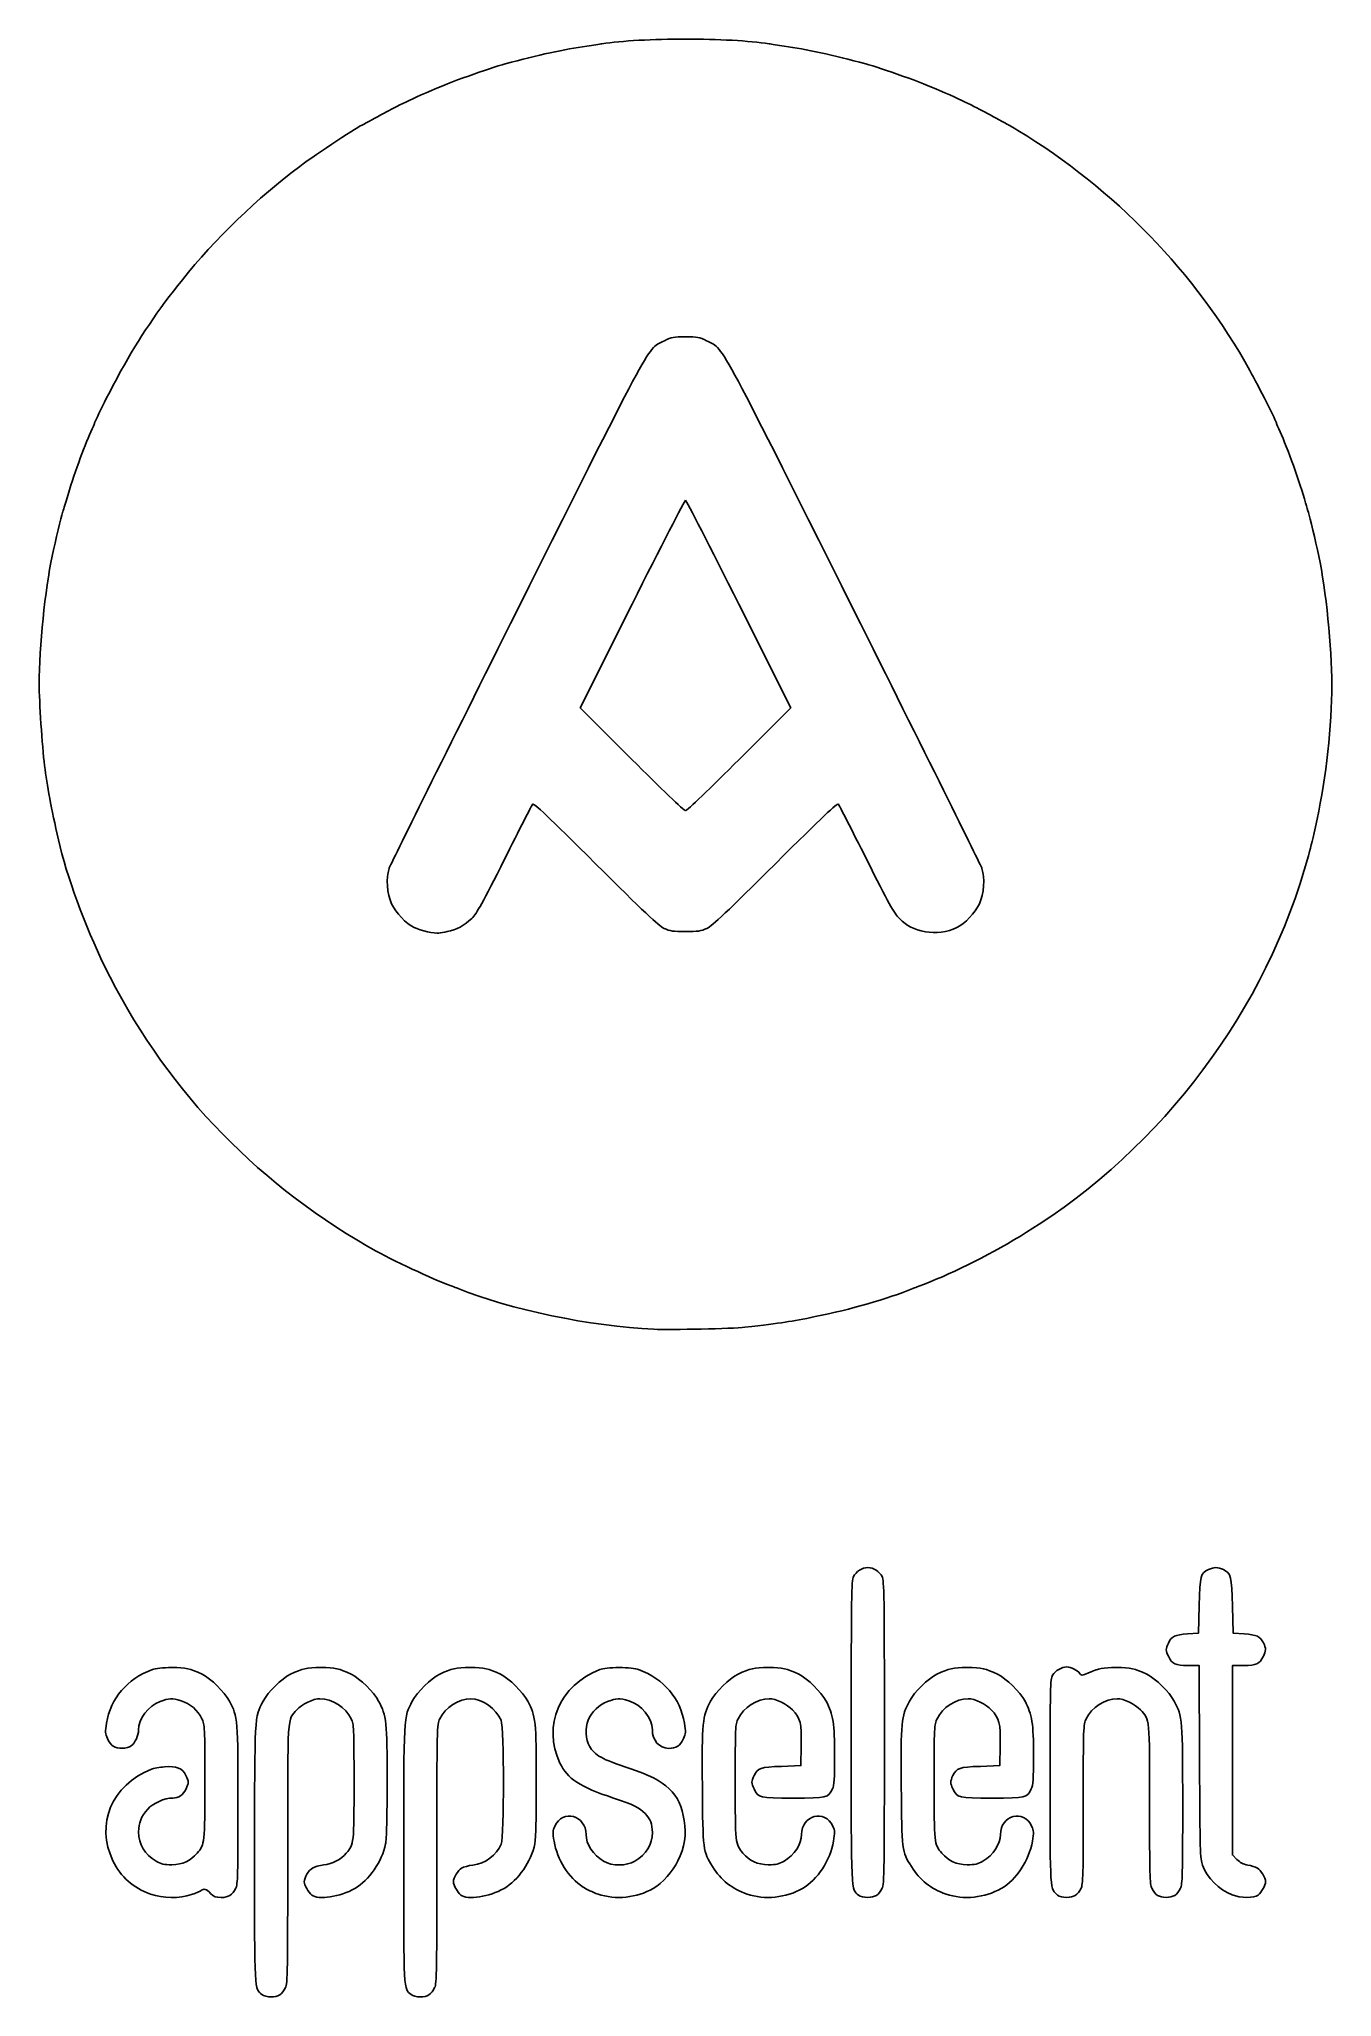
# Model space of a CAD drawing. Extents: x 83 to 163, y 37 to 158.
import ezdxf

# ---------------------------------------------------------------- set-up
doc = ezdxf.new("R2010")
doc.units = 0
doc.layers.get('0').update_dxf_attribs({"linetype": 'CONTINUOUS'})

msp = doc.modelspace()

# ---------------------------------------------------------------- linework, layer by layer
at = {"color": 7}
for points in [[(122.94526, 157.508112), (122.94526, 157.508112)], [(122.94526, 139.257374), (122.94526, 139.257374)], [(122.94526, 129.23187), (122.94526, 129.23187)], [(119.678207, 122.867539), (116.496042, 116.503207), (119.65671, 113.341438)], [(126.233812, 113.341438), (129.394481, 116.503207), (126.211762, 122.867539)], [(134.122253, 63.778915), (134.122253, 63.778915)], [(155.462551, 63.771749), (155.462551, 63.771749)], [(154.444457, 61.450031), (154.402014, 59.756698), (153.72457, 59.710396)], [(157.196674, 59.710396), (156.519231, 59.756698), (156.476787, 61.408138)], [(91.446062, 57.640031), (91.446062, 57.640031)], [(100.591276, 57.640031), (100.591276, 57.640031)], [(109.735936, 57.640031), (109.735936, 57.640031)], [(118.880599, 57.640031), (118.880599, 57.640031)], [(128.025813, 57.640031), (128.025813, 57.640031)], [(140.218693, 57.640031), (140.218693, 57.640031)], [(146.327814, 57.681924), (146.327814, 57.681924)], [(153.743313, 57.769015), (154.439496, 57.766811), (154.462647, 51.860537)], [(156.754048, 45.872135), (156.476787, 46.149395), (156.476787, 51.958105), (156.476787, 57.766811), (157.175177, 57.769015)], [(130.039401, 52.861546), (130.01625, 51.627924), (128.830586, 51.585481)], [(142.232834, 52.861546), (142.209131, 51.627924), (141.023467, 51.585481)], [(90.146849, 43.75216), (90.1474, 43.75216)], [(126.726597, 43.75216), (126.727148, 43.75216)], [(138.919481, 43.75216), (138.920031, 43.75216)], [(156.450329, 43.708063), (156.450882, 43.708063)]]:
    msp.add_lwpolyline(points, dxfattribs=at)
for points in [[(122.94526, 157.508112), (120.979695, 157.508112), (119.013921, 157.413703), (117.822266, 157.224236)], [(128.067703, 157.224236), (126.876048, 157.413703), (124.910825, 157.508112), (122.94526, 157.508112)], [(116.890713, 157.08533), (115.555265, 156.891593), (113.907152, 156.531488), (111.895049, 155.993372)], [(117.822266, 157.224236), (117.682538, 157.202025), (117.263274, 157.139378), (116.890713, 157.08533)], [(128.999257, 157.08533), (128.626695, 157.139378), (128.207403, 157.202025), (128.067703, 157.224236)], [(133.994923, 155.993372), (131.98282, 156.531488), (130.334704, 156.891593), (128.999257, 157.08533)], [(111.895049, 155.993372), (110.949407, 155.740473), (108.339306, 154.800819), (107.365159, 154.362878)], [(138.52536, 154.362878), (137.551214, 154.800819), (134.940565, 155.740473), (133.994923, 155.993372)], [(107.365159, 154.362878), (105.554196, 153.548726), (105.112891, 153.333304), (104.068894, 152.753329)], [(141.821075, 152.753329), (140.777079, 153.333304), (140.336324, 153.548726), (138.52536, 154.362878)], [(104.068894, 152.753329), (103.583387, 152.483618), (103.178099, 152.263299), (103.167657, 152.263299)], [(142.722865, 152.263299), (142.71248, 152.263299), (142.306585, 152.483618), (141.821075, 152.753329)], [(103.167657, 152.263299), (103.037157, 152.263299), (100.326156, 150.471223), (99.302536, 149.708416)], [(143.322034, 151.911072), (143.002926, 152.104597), (142.733308, 152.263299), (142.722865, 152.263299)], [(157.547248, 137.187562), (154.190327, 143.207108), (149.260244, 148.309849), (143.322034, 151.911072)], [(99.302536, 149.708416), (96.761038, 147.814516), (94.051044, 145.200119), (92.098151, 142.75704)], [(92.098151, 142.75704), (90.596728, 140.878718), (89.460344, 139.191642), (88.330044, 137.163858)], [(112.61714, 122.462948), (121.097861, 139.424193), (120.584081, 138.482253), (121.652659, 139.014287)], [(124.23786, 139.014287), (125.30641, 138.482253), (124.792136, 139.424193), (133.272829, 122.462948)], [(121.652659, 139.014287), (122.08714, 139.230636), (122.229347, 139.257374), (122.94526, 139.257374)], [(122.94526, 139.257374), (123.661145, 139.257374), (123.803351, 139.230622), (124.23786, 139.014287)], [(88.330044, 137.163858), (87.82162, 136.251696), (86.704509, 134.029978), (86.704509, 133.93098)], [(159.18546, 133.936492), (159.18546, 134.039017), (158.084627, 136.223993), (157.547248, 137.187562)], [(86.492842, 133.430478), (86.046649, 132.454986), (85.436654, 130.761308), (85.011175, 129.316206)], [(86.704509, 133.93098), (86.704509, 133.910536), (86.609372, 133.685246), (86.492842, 133.430478)], [(159.397677, 133.430478), (159.281148, 133.685246), (159.18546, 133.912901), (159.18546, 133.936492)], [(160.960373, 129.062647), (160.603277, 130.327685), (159.836674, 132.470754), (159.397677, 133.430478)], [(84.754861, 128.46954), (84.666892, 128.2003), (84.335352, 126.808684), (84.119311, 125.802209)], [(85.011175, 129.316206), (84.908305, 128.966925), (84.792876, 128.585968), (84.754861, 128.46954)], [(122.94526, 129.23187), (122.898806, 129.23187), (121.428521, 126.367915), (119.678207, 122.867539)], [(126.211762, 122.867539), (124.461448, 126.367915), (122.991713, 129.23187), (122.94526, 129.23187)], [(161.136211, 128.46954), (161.098732, 128.585968), (161.019527, 128.853077), (160.960373, 129.062647)], [(161.770658, 125.802209), (161.558455, 126.790721), (161.224378, 128.195632), (161.136211, 128.46954)], [(84.119311, 125.802209), (83.687116, 123.788816), (83.320599, 120.183154), (83.320599, 117.969992)], [(162.569923, 117.927549), (162.569923, 120.188087), (162.205876, 123.774849), (161.770658, 125.802209)], [(104.771142, 106.645826), (104.843899, 106.860123), (108.374521, 113.977807), (112.61714, 122.462948)], [(133.272829, 122.462948), (137.515476, 113.977807), (141.046595, 106.860123), (141.11938, 106.645826)], [(83.320599, 117.969992), (83.321164, 116.904451), (83.501693, 114.16838), (83.651327, 112.956137)], [(161.665928, 109.671996), (162.218491, 112.213015), (162.569923, 115.424687), (162.569923, 117.927549)], [(83.651327, 112.956137), (83.801385, 111.740594), (84.063552, 110.339773), (84.503508, 108.401996)], [(119.65671, 113.341438), (121.395086, 111.602599), (122.87493, 110.180216), (122.94526, 110.180216)], [(122.94526, 110.180216), (123.015561, 110.180216), (124.495436, 111.602599), (126.233812, 113.341438)], [(113.56964, 110.587014), (113.520307, 110.526195), (112.749979, 109.015019), (111.857564, 107.22901)], [(117.43421, 106.938521), (114.52258, 109.838109), (113.638841, 110.672307), (113.56964, 110.587014)], [(132.319779, 110.587014), (132.251199, 110.672126), (131.361265, 109.832005), (128.455759, 106.938521)], [(134.036263, 107.225152), (133.141167, 109.013506), (132.368801, 110.526195), (132.319779, 110.587014)], [(161.135108, 107.427999), (161.338788, 108.176153), (161.361298, 108.271062), (161.665928, 109.671996)], [(84.503508, 108.401996), (85.000586, 106.212705), (86.128106, 103.128154), (87.335651, 100.654115)], [(111.857564, 107.22901), (110.49429, 104.500621), (110.17154, 103.91854), (109.837361, 103.585478)], [(121.632816, 102.977487), (121.302927, 103.134456), (120.375333, 104.009574), (117.43421, 106.938521)], [(128.455759, 106.938521), (125.514664, 104.009574), (124.587564, 103.134456), (124.257703, 102.977487)], [(136.057019, 103.581618), (135.728456, 103.908835), (135.395135, 104.51012), (134.036263, 107.225152)], [(143.85947, 84.338693), (152.21686, 89.524024), (158.573828, 98.019687), (161.135108, 107.427999)], [(104.927688, 104.486716), (104.642672, 105.100786), (104.572966, 106.062117), (104.771142, 106.645826)], [(141.11938, 106.645826), (141.317528, 106.062117), (141.247822, 105.100786), (140.962834, 104.486716)], [(106.306826, 103.027647), (105.815816, 103.262582), (105.187389, 103.927123), (104.927688, 104.486716)], [(140.962834, 104.486716), (140.702908, 103.926702), (140.074196, 103.262091), (139.583693, 103.0282)], [(109.837361, 103.585478), (109.408609, 103.158143), (108.878215, 102.872012), (108.338606, 102.776844)], [(137.657197, 102.76582), (136.94309, 102.902015), (136.525847, 103.114667), (136.057019, 103.581618)], [(107.830936, 102.687549), (107.581991, 102.643582), (106.696801, 102.841061), (106.306826, 103.027647)], [(108.338606, 102.776844), (108.152311, 102.743991), (107.924069, 102.704003), (107.830936, 102.687549)], [(122.94526, 102.776294), (122.183993, 102.776294), (121.995303, 102.804987), (121.632816, 102.977487)], [(124.257703, 102.977487), (123.895189, 102.804987), (123.706498, 102.776294), (122.94526, 102.776294)], [(139.583693, 103.0282), (139.002767, 102.751176), (138.262394, 102.6504), (137.657197, 102.76582)], [(87.335651, 100.654115), (90.864078, 93.425021), (96.331679, 87.600499), (103.46366, 83.472184)], [(137.59546, 81.163143), (139.461909, 81.877532), (141.819624, 83.073079), (143.85947, 84.338693)], [(103.46366, 83.472184), (104.591702, 82.819229), (107.097734, 81.621427), (108.295062, 81.163143)], [(108.295062, 81.163143), (108.598705, 81.046938), (108.922916, 80.921084), (109.016049, 80.883125)], [(109.016049, 80.883125), (112.173382, 79.596279), (117.136537, 78.564099), (120.997816, 78.391631)], [(130.90481, 79.164437), (133.054976, 79.601337), (135.351528, 80.26264), (136.87392, 80.883125)], [(136.87392, 80.883125), (136.967053, 80.921084), (137.291846, 81.046938), (137.59546, 81.163143)], [(120.997816, 78.391631), (122.0798, 78.343303), (125.828213, 78.424625), (126.586036, 78.512899)], [(126.586036, 78.512899), (128.928876, 78.785813), (129.372512, 78.853081), (130.90481, 79.164437)], [(134.122253, 63.778915), (133.786945, 63.778915), (133.393355, 63.528651), (133.247474, 63.222739)], [(134.997032, 63.222739), (134.851151, 63.528651), (134.457561, 63.778915), (134.122253, 63.778915)], [(155.006698, 63.651584), (154.520259, 63.420755), (154.490826, 63.304956), (154.444457, 61.450031)], [(155.462551, 63.771749), (155.31938, 63.772387), (155.176751, 63.732283), (155.006698, 63.651584)], [(155.922816, 63.647726), (155.749518, 63.729941), (155.605723, 63.771111), (155.462551, 63.771749)], [(156.476787, 61.408138), (156.429995, 63.233162), (156.380976, 63.430317), (155.922816, 63.647726)], [(133.247474, 63.222739), (133.118273, 62.951527), (133.105813, 62.138738), (133.105813, 53.653092)], [(135.138143, 53.653092), (135.138143, 62.138741), (135.126374, 62.951527), (134.997032, 63.222739)], [(152.547726, 59.145952), (152.377462, 58.79025), (152.377546, 58.672699), (152.547726, 58.33401)], [(153.72457, 59.710396), (152.959551, 59.657917), (152.74198, 59.553342), (152.547726, 59.145952)], [(158.381787, 59.152014), (158.195775, 59.544029), (157.953284, 59.658493), (157.196674, 59.710396)], [(158.372418, 58.33401), (158.541356, 58.669947), (158.542993, 58.812292), (158.381787, 59.152014)], [(91.446062, 57.640031), (90.901204, 57.640031), (90.44259, 57.595589), (90.260952, 57.525378)], [(93.305864, 57.228825), (92.543836, 57.595245), (92.342485, 57.640031), (91.446062, 57.640031)], [(100.591276, 57.640031), (99.694853, 57.640031), (99.493505, 57.595245), (98.731476, 57.228825)], [(102.451075, 57.228825), (101.689047, 57.595245), (101.487726, 57.640031), (100.591276, 57.640031)], [(109.735936, 57.640031), (108.839514, 57.640031), (108.638165, 57.595245), (107.876137, 57.228825)], [(111.595738, 57.228825), (110.83371, 57.595245), (110.632361, 57.640031), (109.735936, 57.640031)], [(118.880599, 57.640031), (118.335741, 57.640031), (117.877124, 57.595589), (117.695486, 57.525378)], [(120.066263, 57.525378), (119.884625, 57.595589), (119.425458, 57.640031), (118.880599, 57.640031)], [(128.025813, 57.640031), (127.129362, 57.640031), (126.928011, 57.595245), (126.166011, 57.228825)], [(129.885612, 57.228825), (129.123584, 57.595245), (128.922235, 57.640031), (128.025813, 57.640031)], [(140.218693, 57.640031), (139.322271, 57.640031), (139.120922, 57.595245), (138.358894, 57.228825)], [(142.078493, 57.228825), (141.316464, 57.595245), (141.115144, 57.640031), (140.218693, 57.640031)], [(146.327814, 57.681924), (146.008084, 57.682762), (145.607371, 57.448207), (145.44752, 57.167089)], [(147.102822, 57.294969), (147.009829, 57.461178), (146.569199, 57.681077), (146.327814, 57.681924)], [(149.363354, 57.640031), (148.507797, 57.640031), (148.327285, 57.603712), (147.6149, 57.291111)], [(151.223156, 57.228825), (150.461128, 57.595245), (150.259776, 57.640031), (149.363354, 57.640031)], [(152.547726, 58.33401), (152.78739, 57.857006), (152.970278, 57.771273), (153.743313, 57.769015)], [(157.175177, 57.769015), (157.950611, 57.771106), (158.132585, 57.856676), (158.372418, 58.33401)], [(90.260952, 57.525378), (88.691034, 56.91851), (87.706931, 55.767001), (87.451407, 54.23848)], [(94.98707, 55.581242), (94.679872, 56.157614), (93.857242, 56.963694), (93.305864, 57.228825)], [(98.731476, 57.228825), (98.180099, 56.963694), (97.357469, 56.157614), (97.05027, 55.581242)], [(104.132284, 55.581242), (103.825085, 56.157614), (103.002455, 56.963694), (102.451075, 57.228825)], [(107.876137, 57.228825), (107.324759, 56.963694), (106.502129, 56.157614), (106.194931, 55.581242)], [(113.276944, 55.581242), (112.969746, 56.157614), (112.147116, 56.963694), (111.595738, 57.228825)], [(117.695486, 57.525378), (115.235891, 56.57458), (114.165651, 54.068356), (115.245885, 51.788328)], [(122.875808, 54.239033), (122.620284, 55.767554), (121.63618, 56.91851), (120.066263, 57.525378)], [(126.166011, 57.228825), (125.61421, 56.963499), (124.791905, 56.157374), (124.484254, 55.580139)], [(131.566818, 55.581242), (131.25962, 56.157614), (130.43699, 56.963694), (129.885612, 57.228825)], [(138.358894, 57.228825), (137.807093, 56.963499), (136.984785, 56.157374), (136.677135, 55.580139)], [(143.759702, 55.581242), (143.452503, 56.157614), (142.629898, 56.963694), (142.078493, 57.228825)], [(145.44752, 57.167089), (145.31005, 56.925422), (145.299244, 56.45218), (145.299244, 50.642904)], [(147.6149, 57.291111), (147.278152, 57.143331), (147.187347, 57.143921), (147.102822, 57.294969)], [(152.904362, 55.581242), (152.597163, 56.157614), (151.774533, 56.963694), (151.223156, 57.228825)], [(89.414285, 53.815147), (89.414285, 54.51348), (89.998652, 55.286029), (90.736098, 55.56195)], [(90.736098, 55.56195), (91.291116, 55.769603), (91.45099, 55.774299), (92.028699, 55.602739)], [(92.028699, 55.602739), (92.56684, 55.442925), (93.060195, 55.017329), (93.300903, 54.50527)], [(95.509622, 49.189349), (95.508267, 54.487188), (95.496538, 54.625415), (94.98707, 55.581242)], [(97.05027, 55.581242), (96.518281, 54.583096), (96.528269, 54.786807), (96.528269, 46.141129)], [(99.117878, 55.055381), (99.420477, 55.390328), (100.13959, 55.734481), (100.536705, 55.734481)], [(100.536705, 55.734481), (101.276297, 55.734481), (102.125117, 55.188183), (102.446116, 54.50527)], [(104.654285, 50.637392), (104.652902, 54.351668), (104.61971, 54.666696), (104.132284, 55.581242)], [(106.194931, 55.581242), (105.662942, 54.583096), (105.67293, 54.786807), (105.67293, 46.141129)], [(107.881098, 54.50527), (108.202098, 55.188183), (109.050915, 55.734481), (109.790507, 55.734481)], [(109.790507, 55.734481), (110.465497, 55.734481), (111.352011, 55.101295), (111.639285, 54.413768)], [(113.798945, 50.637392), (113.797563, 54.351668), (113.764399, 54.666696), (113.276944, 55.581242)], [(116.977803, 54.413768), (117.188031, 54.916877), (117.658823, 55.370451), (118.170633, 55.56195)], [(118.170633, 55.56195), (118.725651, 55.769603), (118.885524, 55.774299), (119.463233, 55.602739)], [(119.463233, 55.602739), (120.245609, 55.370394), (120.91293, 54.55261), (120.91293, 53.826173)], [(124.484254, 55.580139), (123.980008, 54.635346), (123.9515, 54.335703), (123.979892, 50.372258)], [(126.171523, 54.50527), (126.492522, 55.188183), (127.341342, 55.734481), (128.080934, 55.734481)], [(128.080934, 55.734481), (128.478049, 55.734481), (129.197162, 55.390325), (129.499761, 55.055381)], [(132.088819, 52.237569), (132.087408, 54.215959), (132.001779, 54.765171), (131.566818, 55.581242)], [(136.677135, 55.580139), (136.172888, 54.635346), (136.144409, 54.335703), (136.172773, 50.372258)], [(138.364956, 54.50527), (138.685956, 55.188183), (139.534223, 55.734481), (140.273814, 55.734481)], [(140.273814, 55.734481), (140.670957, 55.734481), (141.390045, 55.390325), (141.692644, 55.055381)], [(144.281703, 52.237569), (144.280317, 54.215959), (144.194663, 54.765171), (143.759702, 55.581242)], [(147.509066, 54.50527), (147.830066, 55.188183), (148.678333, 55.734481), (149.417924, 55.734481)], [(149.417924, 55.734481), (149.815067, 55.734481), (150.534156, 55.390325), (150.836754, 55.055381)], [(153.426363, 49.189349), (153.42498, 54.487168), (153.413801, 54.625415), (152.904362, 55.581242)], [(87.451407, 54.23848), (87.360729, 53.696074), (87.366303, 53.59553), (87.504874, 53.288187)], [(93.300903, 54.50527), (93.472183, 54.140873), (93.478395, 54.004772), (93.478395, 50.623061)], [(98.558945, 46.194046), (98.558945, 54.953236), (98.52397, 54.397989), (99.117878, 55.055381)], [(102.446116, 54.50527), (102.617425, 54.140873), (102.623606, 54.004772), (102.623606, 50.623061)], [(107.703606, 46.20562), (107.703606, 54.072607), (107.704822, 54.130273), (107.881098, 54.50527)], [(111.639285, 54.413768), (111.827132, 53.964233), (111.83147, 47.269964), (111.644244, 46.82188)], [(117.055525, 52.814141), (116.810245, 53.232705), (116.776325, 53.931558), (116.977803, 54.413768)], [(122.822341, 53.288187), (122.96094, 53.59553), (122.966486, 53.696627), (122.875808, 54.239033)], [(125.994033, 50.623061), (125.994033, 54.004772), (126.000242, 54.140873), (126.171523, 54.50527)], [(129.499761, 55.055381), (130.006801, 54.494142), (130.065647, 54.253878), (130.039401, 52.861546)], [(138.187464, 50.623061), (138.187464, 54.004772), (138.193676, 54.140873), (138.364956, 54.50527)], [(141.692644, 55.055381), (142.199685, 54.494142), (142.259081, 54.253878), (142.232834, 52.861546)], [(147.331577, 49.25384), (147.331577, 54.025856), (147.335274, 54.135531), (147.509066, 54.50527)], [(150.836754, 55.055381), (151.415959, 54.414135), (151.395687, 54.627159), (151.395687, 49.242816)], [(87.504874, 53.288187), (87.590162, 53.099067), (87.748372, 52.886127), (87.856548, 52.815242)], [(87.856548, 52.815242), (88.122204, 52.641198), (88.733105, 52.652665), (88.960633, 52.836188)], [(88.960633, 52.836188), (89.214548, 53.040983), (89.414285, 53.472342), (89.414285, 53.815147)], [(120.91293, 53.826173), (120.91293, 53.174276), (121.336336, 52.691428), (121.91063, 52.688465)], [(121.91063, 52.688465), (122.370963, 52.686077), (122.626563, 52.853996), (122.822341, 53.288187)], [(133.105813, 53.653092), (133.105813, 43.569041), (133.083227, 44.076112), (133.560013, 43.691528)], [(135.001993, 44.108799), (135.124591, 44.352808), (135.138143, 45.302368), (135.138143, 53.653092)], [(115.245885, 51.788328), (115.702464, 50.824596), (116.474387, 50.31961), (118.527271, 49.641345)], [(119.530481, 51.455947), (117.796084, 52.030153), (117.381915, 52.257223), (117.055525, 52.814141)], [(131.95377, 50.205239), (132.066095, 50.428505), (132.088819, 50.786524), (132.088819, 52.237569)], [(144.146654, 50.205239), (144.258978, 50.428505), (144.281703, 50.786524), (144.281703, 52.237569)], [(154.462647, 51.860537), (154.484462, 46.351704), (154.497001, 45.926369), (154.643447, 45.531484)], [(90.200869, 51.405234), (87.7623, 50.42358), (86.760617, 48.036788), (87.843871, 45.788351)], [(91.011705, 51.554064), (90.695503, 51.524682), (90.330802, 51.457558), (90.200869, 51.405234)], [(92.321394, 51.029306), (92.113142, 51.466016), (91.727731, 51.620609), (91.011705, 51.554064)], [(92.326353, 50.205239), (92.497662, 50.545994), (92.497049, 50.660921), (92.321394, 51.029306)], [(93.478395, 50.623061), (93.478395, 46.829289), (93.477455, 46.818609), (93.007104, 46.25964)], [(102.623606, 50.623061), (102.623606, 46.829289), (102.622119, 46.818609), (102.151767, 46.25964)], [(104.562783, 46.826842), (104.621231, 47.109146), (104.654285, 48.522306), (104.654285, 50.637392)], [(113.707443, 46.826842), (113.765863, 47.109146), (113.798945, 48.522306), (113.798945, 50.637392)], [(122.869192, 48.255039), (122.581213, 49.968918), (121.821617, 50.697474), (119.530481, 51.455947)], [(126.465872, 46.25964), (125.994363, 46.818609), (125.994033, 46.829289), (125.994033, 50.623061)], [(127.145519, 51.017178), (126.975258, 50.661466), (126.975339, 50.543906), (127.145519, 50.205239)], [(128.830586, 51.585481), (127.524039, 51.53883), (127.369437, 51.486712), (127.145519, 51.017178)], [(138.658755, 46.25964), (138.187247, 46.818609), (138.187464, 46.829289), (138.187464, 50.623061)], [(139.338953, 51.017178), (139.168688, 50.661466), (139.168801, 50.543906), (139.338953, 50.205239)], [(141.023467, 51.585481), (139.716919, 51.53883), (139.562868, 51.486712), (139.338953, 51.017178)], [(145.299244, 50.642904), (145.299244, 43.852976), (145.285141, 44.068831), (145.752896, 43.691528)], [(89.973215, 48.95894), (90.308297, 49.329865), (91.002163, 49.637137), (91.51276, 49.640242)], [(91.51276, 49.640242), (91.875726, 49.642415), (92.133146, 49.820683), (92.326353, 50.205239)], [(118.527271, 49.641345), (119.774552, 49.229244), (120.106127, 49.066947), (120.463138, 48.693256)], [(123.979892, 50.372258), (124.008255, 46.412455), (124.012881, 46.377533), (124.604419, 45.436124)], [(127.145519, 50.205239), (127.426669, 49.645621), (127.444094, 49.641895), (129.549923, 49.641895)], [(129.549923, 49.641895), (131.655724, 49.641895), (131.672621, 49.645649), (131.95377, 50.205239)], [(136.172773, 50.372258), (136.201136, 46.412455), (136.205733, 46.377533), (136.797299, 45.436124)], [(139.338953, 50.205239), (139.620103, 49.645621), (139.636974, 49.641895), (141.742803, 49.641895)], [(141.742803, 49.641895), (143.848633, 49.641895), (143.865532, 49.645649), (144.146654, 50.205239)], [(147.195424, 44.108799), (147.315764, 44.348377), (147.331577, 44.944843), (147.331577, 49.25384)], [(151.395687, 49.242816), (151.395687, 44.944177), (151.411469, 44.348349), (151.531836, 44.108799)], [(89.414285, 47.563814), (89.414285, 48.111015), (89.579487, 48.523161), (89.973215, 48.95894)], [(95.374576, 44.108799), (95.494802, 44.348349), (95.509622, 44.937926), (95.509622, 49.189349)], [(116.848819, 47.401757), (116.848819, 48.582151), (115.407973, 48.974542), (114.933897, 47.923207)], [(120.463138, 48.693256), (120.799885, 48.340789), (120.91293, 48.047569), (120.91293, 47.526332)], [(122.482791, 45.788351), (122.886256, 46.624011), (123.010134, 47.416105), (122.869192, 48.255039)], [(131.973616, 47.923207), (131.499539, 48.974542), (130.058693, 48.582151), (130.058693, 47.401757)], [(144.166497, 47.923207), (143.692392, 48.974542), (142.251577, 48.582151), (142.251577, 47.401757)], [(153.291867, 44.108799), (153.412094, 44.348349), (153.426363, 44.937926), (153.426363, 49.189349)], [(90.48805, 45.771813), (89.782156, 46.185495), (89.414285, 46.799641), (89.414285, 47.563814)], [(102.677076, 44.096672), (103.539293, 44.595754), (104.341239, 45.756568), (104.562783, 46.826842)], [(111.822286, 44.096672), (112.684504, 44.595754), (113.485871, 45.756568), (113.707443, 46.826842)], [(114.933897, 47.923207), (114.801196, 47.628906), (114.796113, 47.524413), (114.888145, 46.987796)], [(114.888145, 46.987796), (115.08206, 45.856875), (115.769432, 44.768699), (116.664161, 44.176597)], [(117.922588, 45.771813), (117.278133, 46.149483), (116.848819, 46.801244), (116.848819, 47.401757)], [(120.91293, 47.526332), (120.91293, 46.802715), (120.532452, 46.178123), (119.845777, 45.775674)], [(130.058693, 47.401757), (130.058693, 46.801244), (129.629352, 46.149483), (128.984925, 45.771813)], [(130.112714, 44.096672), (131.036314, 44.631285), (131.818707, 45.817731), (132.019367, 46.987796)], [(132.019367, 46.987796), (132.111372, 47.524413), (132.106345, 47.628906), (131.973616, 47.923207)], [(142.251577, 47.401757), (142.251577, 46.801244), (141.822263, 46.149483), (141.177809, 45.771813)], [(142.305594, 44.096672), (143.229195, 44.631285), (144.011616, 45.817731), (144.212248, 46.987796)], [(144.212248, 46.987796), (144.304281, 47.524413), (144.299198, 47.628906), (144.166497, 47.923207)], [(87.843871, 45.788351), (88.324196, 44.791413), (89.082708, 44.120836), (90.146849, 43.75216)], [(91.452677, 45.554084), (90.968836, 45.551065), (90.800357, 45.588792), (90.48805, 45.771813)], [(93.007104, 46.25964), (92.603526, 45.780031), (92.114489, 45.558318), (91.452677, 45.554084)], [(96.528269, 46.141129), (96.526914, 37.606137), (96.506837, 37.976934), (96.980265, 37.595088)], [(98.422796, 38.012356), (98.545111, 38.255547), (98.558945, 39.094859), (98.558945, 46.194046)], [(102.151767, 46.25964), (101.832715, 45.880446), (101.299467, 45.602133), (100.76491, 45.535895)], [(105.67293, 46.141129), (105.671547, 37.606137), (105.652051, 37.976934), (106.125478, 37.595088)], [(107.567456, 38.012356), (107.689489, 38.255547), (107.703606, 39.096075), (107.703606, 46.20562)], [(111.644244, 46.82188), (111.352934, 46.124622), (110.68762, 45.630471), (109.905159, 45.52983)], [(119.845777, 45.775674), (119.307833, 45.460432), (118.457032, 45.458631), (117.922588, 45.771813)], [(120.96695, 44.096672), (121.527669, 44.421227), (122.167548, 45.135289), (122.482791, 45.788351)], [(128.020298, 45.554084), (127.358459, 45.558233), (126.869421, 45.780031), (126.465872, 46.25964)], [(128.984925, 45.771813), (128.67259, 45.588792), (128.50414, 45.55098), (128.020298, 45.554084)], [(140.213182, 45.554084), (139.55137, 45.558233), (139.062333, 45.780031), (138.658755, 46.25964)], [(141.177809, 45.771813), (140.865473, 45.588792), (140.697023, 45.55098), (140.213182, 45.554084)], [(157.409995, 45.532588), (157.147585, 45.575937), (156.945959, 45.680224), (156.754048, 45.872135)], [(100.07589, 45.344622), (99.84935, 45.210792), (99.574835, 44.75272), (99.574835, 44.508428)], [(99.574835, 44.508428), (99.574835, 44.308982), (99.827712, 43.853495), (100.028485, 43.691528)], [(100.76491, 45.535895), (100.511164, 45.504456), (100.200999, 45.418508), (100.07589, 45.344622)], [(109.216692, 45.340214), (108.994047, 45.210476), (108.720049, 44.751619), (108.720049, 44.508428)], [(108.720049, 44.508428), (108.720049, 44.308982), (108.972926, 43.853495), (109.173699, 43.691528)], [(109.905159, 45.52983), (109.649014, 45.496867), (109.339403, 45.411729), (109.216692, 45.340214)], [(124.604419, 45.436124), (125.134178, 44.59307), (125.781576, 44.079454), (126.726597, 43.75216)], [(136.797299, 45.436124), (137.32703, 44.59307), (137.974431, 44.079454), (138.919481, 43.75216)], [(154.643447, 45.531484), (154.940881, 44.729408), (155.637952, 44.025479), (156.450329, 43.708063)], [(158.011924, 45.340214), (157.889186, 45.411672), (157.618444, 45.498156), (157.409995, 45.532588)], [(158.508567, 44.508428), (158.508567, 44.751648), (158.234541, 45.210561), (158.011924, 45.340214)], [(158.054918, 43.691528), (158.255719, 43.853495), (158.508567, 44.308954), (158.508567, 44.508428)], [(90.1474, 43.75216), (90.921041, 43.484329), (91.916417, 43.470373), (92.65543, 43.717436)], [(92.65543, 43.717436), (92.945046, 43.814238), (93.218065, 43.928648), (93.262317, 43.971546)], [(93.262317, 43.971546), (93.40309, 44.108029), (93.568929, 44.056819), (93.830069, 43.795707)], [(93.830069, 43.795707), (94.04072, 43.585057), (94.151839, 43.540429), (94.479951, 43.543251)], [(94.479951, 43.543251), (94.928346, 43.545396), (95.167481, 43.696585), (95.374576, 44.108799)], [(100.028485, 43.691528), (100.421451, 43.374592), (101.791632, 43.584156), (102.677076, 44.096672)], [(109.173699, 43.691528), (109.566637, 43.374592), (110.936842, 43.584156), (111.822286, 44.096672)], [(116.664161, 44.176597), (116.849977, 44.053605), (117.26267, 43.862538), (117.581384, 43.75216)], [(117.581384, 43.75216), (118.652925, 43.381038), (119.960263, 43.513996), (120.96695, 44.096672)], [(126.727148, 43.75216), (127.798717, 43.381038), (129.106027, 43.513996), (130.112714, 44.096672)], [(133.560013, 43.691528), (133.671688, 43.601471), (133.88767, 43.545455), (134.122253, 43.545455)], [(134.122253, 43.545455), (134.555238, 43.545455), (134.796536, 43.699887), (135.001993, 44.108799)], [(138.920031, 43.75216), (139.9916, 43.381038), (141.298936, 43.513996), (142.305594, 44.096672)], [(145.752896, 43.691528), (145.864572, 43.601471), (146.080551, 43.545455), (146.315134, 43.545455)], [(146.315134, 43.545455), (146.748119, 43.545455), (146.989967, 43.699887), (147.195424, 44.108799)], [(151.531836, 44.108799), (151.737266, 43.699887), (151.978591, 43.545455), (152.411577, 43.545455)], [(152.411577, 43.545455), (152.84459, 43.545455), (153.086438, 43.699887), (153.291867, 44.108799)], [(156.450882, 43.708063), (156.982476, 43.500461), (157.807493, 43.49194), (158.054918, 43.691528)], [(96.980265, 37.595088), (97.091912, 37.505002), (97.308472, 37.449015), (97.543056, 37.449015)], [(97.543056, 37.449015), (97.976041, 37.449015), (98.217338, 37.603444), (98.422796, 38.012356)], [(106.125478, 37.595088), (106.237154, 37.505002), (106.453133, 37.449015), (106.687716, 37.449015)], [(106.687716, 37.449015), (107.120701, 37.449015), (107.361998, 37.603444), (107.567456, 38.012356)]]:
    msp.add_open_spline(points, degree=3, dxfattribs=at)

doc.saveas('drawing.dxf')
